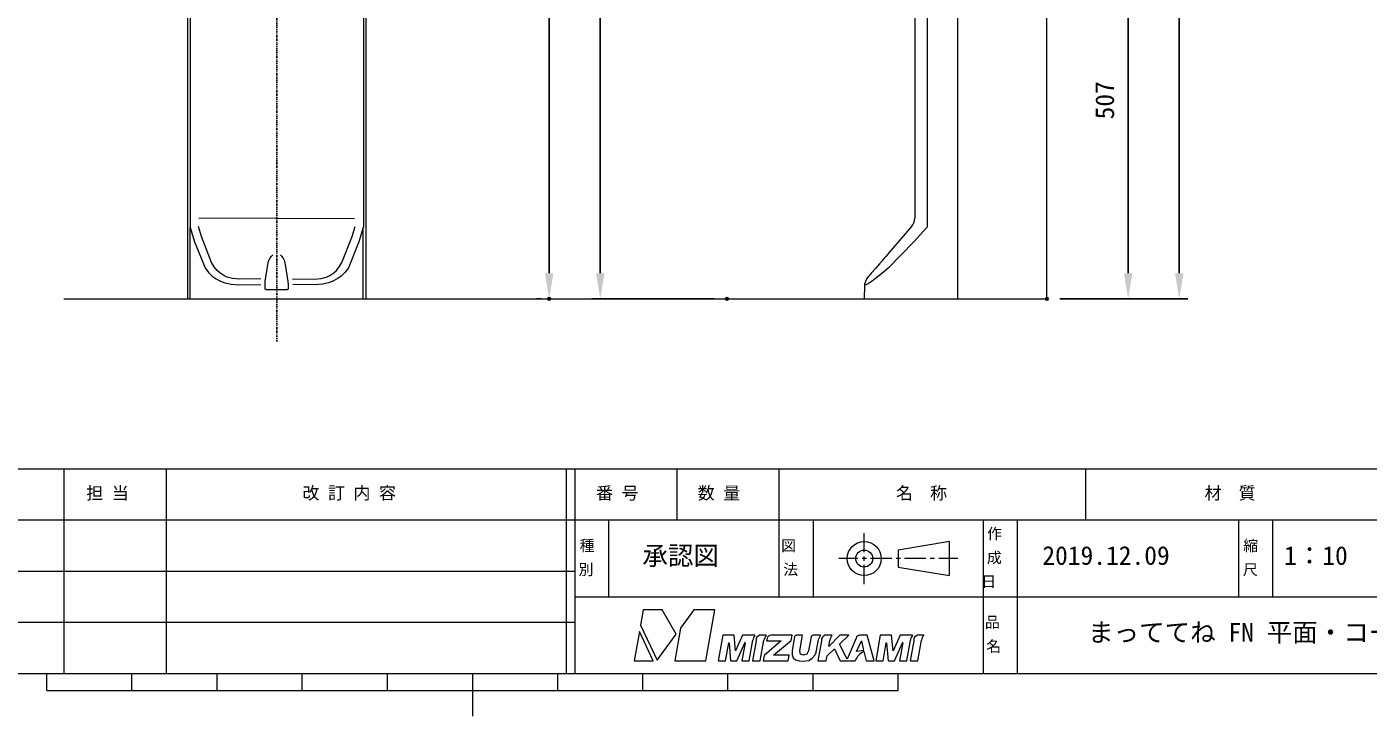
# Model space of a CAD drawing. Units: millimetres, scale not verified. Extents: x -203 to 203, y -143 to 143.
# Drawn here: x -52.4 to 105.2, y -143 to -62.1 of the extents above; entities that cross this region are included whole.
import ezdxf
from ezdxf.enums import TextEntityAlignment as Align

# ---------------------------------------------------------------- set-up
doc = ezdxf.new("R2010")
doc.units = ezdxf.units.MM
doc.header["$LTSCALE"] = 0.5
doc.header["$PDMODE"] = 32
doc.header["$PDSIZE"] = 0.3
doc.linetypes.add('USER1', pattern=[0.629921, 0.393701, -0.07874, 0.07874, -0.07874])
for name, color, linetype, lineweight in [('0-1_DIMENSION_LINES$02_DIMENSI', 1, 'Continuous', 25), ('0-3_DIMENSION_LINES$03_LINES', 7, 'Continuous', 18), ('0-4_DIMENSION_LINES$01_CENTER_', 7, 'USER1', 25), ('0-5_DIMENSION_LINES$04_SUB_LIN', 4, 'Continuous', 18), ('0-6_図面_FORMAT$03_TEXT', 7, 'Continuous', 18), ('0-7_図面_FORMAT$01_WAKU$OUT_LINE', 6, 'Continuous', 18), ('0-8_図面_FORMAT$01_WAKU$SUB_LINE', 7, 'Continuous', 18), ('0-9_図面_FORMAT$02_LOGO$01_MZ_LO', 7, 'Continuous', 18)]:
    doc.layers.add(name, color=color, linetype=linetype, lineweight=lineweight)
doc.layers.add('0-2_DEFPOINTS', color=7, linetype='Continuous')
doc.styles.add('ＭＳ ゴシック', font='')
doc.styles.get('ＭＳ ゴシック').set_extended_font_data('MS Gothic')

# ---------------------------------------------------------------- blocks, each defined once
blk = doc.blocks.new('D5')
at = {"layer": '0-1_DIMENSION_LINES$02_DIMENSI', "color": 7}
for p, q in [((551.746, 210.4), (576, 210.4)), ((574, 115), (574, 204.4)), ((557.92, 109), (576, 109))]:
    blk.add_line(p, q, dxfattribs=at)
for points in [[(575, 204.4), (573, 204.4), (574, 210.4)], [(573, 115), (575, 115), (574, 109)]]:
    blk.add_solid(points, dxfattribs=at)
at = {"layer": '0-2_DEFPOINTS'}
for p in [(548.746, 210.4), (574, 210.4), (554.92, 109)]:
    blk.add_point(p, dxfattribs=at)
at = {"layer": '0-1_DIMENSION_LINES$02_DIMENSI', "color": 7, "style": 'ＭＳ ゴシック'}
blk.add_text('507', height=4.399, rotation=90, dxfattribs=at).set_placement((572, 151.129), align=Align.BOTTOM_LEFT)
blk = doc.blocks.new('D6')
at = {"layer": '0-1_DIMENSION_LINES$02_DIMENSI', "color": 7}
for p, q in [((555.729, 285.4), (588, 285.4)), ((586, 115), (586, 279.4)), ((557.92, 109), (588, 109))]:
    blk.add_line(p, q, dxfattribs=at)
for points in [[(587, 279.4), (585, 279.4), (586, 285.4)], [(585, 115), (587, 115), (586, 109)]]:
    blk.add_solid(points, dxfattribs=at)
at = {"layer": '0-2_DEFPOINTS'}
for p in [(552.729, 285.4), (586, 285.4), (554.92, 109)]:
    blk.add_point(p, dxfattribs=at)
at = {"layer": '0-1_DIMENSION_LINES$02_DIMENSI', "color": 7, "style": 'ＭＳ ゴシック'}
blk.add_text('882', height=4.399, rotation=90, dxfattribs=at).set_placement((584, 188.629), align=Align.BOTTOM_LEFT)
blk = doc.blocks.new('D10')
at = {"layer": '0-1_DIMENSION_LINES$02_DIMENSI', "color": 7}
for p, q in [((474.007, 273.765), (448, 273.765)), ((450, 115), (450, 267.765)), ((476.78, 109), (448, 109))]:
    blk.add_line(p, q, dxfattribs=at)
for points in [[(451, 267.765), (449, 267.765), (450, 273.765)], [(449, 115), (451, 115), (450, 109)]]:
    blk.add_solid(points, dxfattribs=at)
at = {"layer": '0-2_DEFPOINTS'}
for p in [(450, 273.765), (477.007, 273.765), (479.78, 109)]:
    blk.add_point(p, dxfattribs=at)
at = {"layer": '0-1_DIMENSION_LINES$02_DIMENSI', "color": 7, "style": 'ＭＳ ゴシック'}
blk.add_text('825', height=4.399, rotation=90, dxfattribs=at).set_placement((448, 182.811), align=Align.BOTTOM_LEFT)
blk = doc.blocks.new('D11')
at = {"layer": '0-1_DIMENSION_LINES$02_DIMENSI', "color": 7}
for p, q in [((529.396, 302.8), (436, 302.8)), ((438, 296.8), (438, 115)), ((435, 109), (436, 109))]:
    blk.add_line(p, q, dxfattribs=at)
for points in [[(439, 296.8), (437, 296.8), (438, 302.8)], [(437, 115), (439, 115), (438, 109)]]:
    blk.add_solid(points, dxfattribs=at)
at = {"layer": '0-2_DEFPOINTS'}
for p in [(532.396, 302.8), (438, 109)]:
    blk.add_point(p, dxfattribs=at)
at = {"layer": '0-1_DIMENSION_LINES$02_DIMENSI', "color": 7, "style": 'ＭＳ ゴシック'}
blk.add_text('970', height=4.399, rotation=90, dxfattribs=at).set_placement((436, 197.329), align=Align.BOTTOM_LEFT)
blk = doc.blocks.new('_X92')
at = {"layer": '0-6_図面_FORMAT$03_TEXT', "style": 'ＭＳ ゴシック'}
for s, p in [('作', (540.875, 51.813)), ('成', (540.801, 46.191)), ('日', (539.482, 40.568))]:
    blk.add_text(s, height=2.566, dxfattribs=at).set_placement(p, align=Align.BOTTOM_LEFT)
blk = doc.blocks.new('_X91')
at = {"layer": '0-6_図面_FORMAT$03_TEXT', "style": 'ＭＳ ゴシック'}
for s, p in [('図', (492.487, 49.002)), ('法', (492.977, 43.38))]:
    blk.add_text(s, height=2.566, dxfattribs=at).set_placement(p, align=Align.BOTTOM_LEFT)
blk = doc.blocks.new('_X90')
at = {"layer": '0-6_図面_FORMAT$03_TEXT', "style": 'ＭＳ ゴシック'}
for s, p in [('種', (445.127, 49.002)), ('別', (444.903, 43.38))]:
    blk.add_text(s, height=2.566, dxfattribs=at).set_placement(p, align=Align.BOTTOM_LEFT)
blk = doc.blocks.new('_X89')
at = {"layer": '0-6_図面_FORMAT$03_TEXT', "style": 'ＭＳ ゴシック'}
for s, p in [('品', (540.35, 31.002)), ('名', (540.651, 25.38))]:
    blk.add_text(s, height=2.566, dxfattribs=at).set_placement(p, align=Align.BOTTOM_LEFT)
blk = doc.blocks.new('_X88')
at = {"layer": '0-6_図面_FORMAT$03_TEXT', "style": 'ＭＳ ゴシック'}
for s, p in [('縮', (601.025, 49.002)), ('尺', (600.952, 43.38))]:
    blk.add_text(s, height=2.566, dxfattribs=at).set_placement(p, align=Align.BOTTOM_LEFT)

msp = doc.modelspace()

# ---------------------------------------------------------------- linework, layer by layer
at = {"layer": '0-3_DIMENSION_LINES$03_LINES'}
for p, q in [((57, -94), (56.9978, 2.1)), ((45.9978, -93.4), (45.9978, -94))]:
    msp.add_line(p, q, dxfattribs=at)
for points in [[(-48, -94), (67.46, -94), (67.46, 21)], [(-33.8865, -40.4793), (-33.7144, -40.5512), (-33.6376, -40.6241), (-33.5933, -40.685), (-33.5439, -40.7923), (-33.5112, -40.9149), (-33.4879, -41.094), (-33.4828, -41.1686), (-33.4767, -41.3172), (-33.475, -41.6145), (-33.475, -94)], [(-12.1135, -40.4793), (-12.2856, -40.5512), (-12.3624, -40.6241), (-12.4067, -40.685), (-12.4561, -40.7923), (-12.4888, -40.9149), (-12.5121, -41.094), (-12.5172, -41.1686), (-12.5233, -41.3172), (-12.525, -41.6145), (-12.525, -94)], [(50.1898, -39.5144), (50.194, -39.7982), (50.2076, -40.7103), (50.3836, -41.4004), (50.7944, -41.8824), (51.4421, -42.1631), (51.5175, -42.1777), (51.7372, -42.2737), (51.8743, -42.437), (51.9307, -42.6701), (51.9307, -84.5393)], [(-24.8606, -91.6509), (-27.411, -91.6877), (-28.2003, -91.6236), (-28.8115, -91.4501), (-29.2312, -91.2532), (-29.6907, -90.9455), (-30.0044, -90.6615), (-30.3445, -90.2525), (-30.6608, -89.7204), (-31.8477, -86.6847), (-32.1979, -85.517)], [(-21.1394, -91.6509), (-18.589, -91.6877), (-17.7997, -91.6236), (-17.1885, -91.4501), (-16.7688, -91.2532), (-16.3093, -90.9455), (-15.9956, -90.6615), (-15.6555, -90.2525), (-15.3392, -89.7204), (-14.1523, -86.6847), (-13.8021, -85.517)], [(51.5643, -85.5215), (49.1226, -88.3302), (49.1198, -88.3336), (49.1097, -88.3456), (49.046, -88.4214), (48.9036, -88.5906), (48.7556, -88.7658), (48.544, -89.0156), (48.3606, -89.2311), (48.1095, -89.5247), (47.7983, -89.8866), (47.3352, -90.4233), (46.8704, -90.9624), (46.2772, -91.6509), (46.0386, -92.292), (46.03, -93.1141), (46.0258, -93.235)]]:
    msp.add_lwpolyline(points, dxfattribs=at)
for centre, radius, start, end in [((50.4307, -84.5392), 1.5, 319.08994, 359.99599), ((46.4978, -93.4), 0.5, 160.72612, 180)]:
    msp.add_arc(centre, radius, start, end, dxfattribs=at)
at = {"layer": '0-4_DIMENSION_LINES$01_CENTER_'}
msp.add_line((-23, -99), (-23, 8), dxfattribs=at)
at = {"layer": '0-5_DIMENSION_LINES$04_SUB_LIN'}
for p, q in [((-33.1782, -43.9871), (-33.1782, -85.5873)), ((-12.8218, -43.9871), (-12.8218, -85.5873)), ((53.3978, -43.9871), (53.3978, -85.5873)), ((-23, -84.528), (-32.1378, -84.5565)), ((-23, -84.528), (-13.8622, -84.5565)), ((-33.1612, -85.634), (-32.6562, -87.3254)), ((-33.1612, -94), (-33.1612, -85.634)), ((-32.6562, -87.3254), (-31.4167, -90.3631)), ((-31.4167, -90.3631), (-31.0094, -90.9149)), ((-31.0094, -90.9149), (-30.575, -91.3323)), ((-30.575, -91.3323), (-30.1788, -91.6176)), ((-30.1788, -91.6176), (-29.6079, -91.921)), ((-29.6079, -91.921), (-29.0947, -92.1118)), ((-29.0947, -92.1118), (-28.3592, -92.2775)), ((-28.3592, -92.2775), (-27.4204, -92.339)), ((-27.4204, -92.339), (-24.8842, -92.3062))]:
    msp.add_line(p, q, dxfattribs=at)
for points in [[(-12.8388, -94), (-12.8388, -85.634), (-13.3438, -87.3254), (-14.5833, -90.3631), (-14.9906, -90.9149), (-15.425, -91.3323), (-15.8212, -91.6176), (-16.3921, -91.921), (-16.9053, -92.1118), (-17.6408, -92.2775), (-18.5796, -92.339), (-21.1158, -92.3062)], [(53.3978, -85.5873), (53.3451, -85.634), (51.8146, -87.3254), (48.8716, -90.3631), (48.2138, -90.9149), (47.6964, -91.3323), (47.3284, -91.6176), (46.9173, -91.921), (46.64, -92.1118), (46.3665, -92.2775), (46.1936, -92.339), (46.0385, -92.3073)], [(-24.2595, -92.9), (-24.2859, -92.8973), (-24.3071, -92.891), (-24.3221, -92.8837), (-24.3387, -92.8718), (-24.3499, -92.8608), (-24.3601, -92.8464), (-24.3656, -92.8361), (-24.3688, -92.8269), (-24.3701, -92.8221), (-24.3719, -92.8139), (-24.3729, -92.8), (-24.3729, -92.3062), (-24.3515, -91.9785), (-24.0833, -90.2144), (-23.9494, -89.5767), (-23.7542, -89.177), (-23.615, -88.979), (-23.4538, -88.8305)], [(-21.7405, -92.9), (-21.7141, -92.8973), (-21.6929, -92.891), (-21.6779, -92.8837), (-21.6613, -92.8718), (-21.6501, -92.8608), (-21.6399, -92.8464), (-21.6344, -92.8361), (-21.6312, -92.8269), (-21.6299, -92.8221), (-21.6281, -92.8139), (-21.6271, -92.8), (-21.6271, -92.3062), (-21.6485, -91.9785), (-21.9167, -90.2144), (-22.0506, -89.5767), (-22.2458, -89.177), (-22.385, -88.979), (-22.5462, -88.8305)], [(-24.2605, -92.9016), (-24.2603, -92.901), (-24.2601, -92.9006), (-24.2599, -92.9003), (-24.2597, -92.9001), (-24.2595, -92.9), (-23, -92.9), (-21.7405, -92.9), (-21.7403, -92.9001), (-21.7401, -92.9003), (-21.7399, -92.9006), (-21.7397, -92.901), (-21.7395, -92.9016)]]:
    msp.add_lwpolyline(points, dxfattribs=at)
at = {"layer": '0-6_図面_FORMAT$03_TEXT'}
for p, q in [((46, -123.75), (46, -121.5)), ((46, -124.75), (46, -124.25)), ((45.25, -124.5), (43, -124.5)), ((46.25, -124.5), (45.75, -124.5)), ((46, -127.5), (46, -125.25)), ((49.25, -124.5), (46.75, -124.5)), ((50.25, -124.5), (49.75, -124.5)), ((53.25, -124.5), (50.75, -124.5)), ((54.25, -124.5), (53.75, -124.5)), ((57, -124.5), (54.75, -124.5))]:
    msp.add_line(p, q, dxfattribs=at)
msp.add_lwpolyline([(56, -122.5), (50, -123.5), (50, -125.5), (56, -126.5)], close=True, dxfattribs=at)
for radius in [2, 1]:
    msp.add_circle((46, -124.5), radius, dxfattribs=at)
at = {"layer": '0-7_図面_FORMAT$01_WAKU$OUT_LINE'}
for p, q in [((198, -114), (-198, -114)), ((11, -114), (11, -138)), ((12, -114), (12, -138)), ((198, -120), (-78, -120)), ((-198, -138), (198, -138)), ((-50, -140), (-50, -138)), ((-40, -140), (-40, -138)), ((-30, -140), (-30, -138)), ((-20, -140), (-20, -138)), ((-10, -140), (-10, -138)), ((0, -138), (0, -143)), ((10, -140), (10, -138)), ((20, -140), (20, -138)), ((30, -140), (30, -138)), ((40, -140), (40, -138)), ((50, -140), (50, -138)), ((-50, -140), (50, -140))]:
    msp.add_line(p, q, dxfattribs=at)
at = {"layer": '0-8_図面_FORMAT$01_WAKU$SUB_LINE'}
for p, q in [((-48, -114), (-48, -138)), ((-36, -114), (-36, -138)), ((24, -114), (24, -120)), ((36, -129), (36, -114)), ((72, -114), (72, -120)), ((16, -129), (16, -120)), ((40, -120), (40, -129)), ((60, -138), (60, -120)), ((64, -138), (64, -120)), ((90, -129), (90, -120)), ((94, -129), (94, -120)), ((12, -126), (-78, -126)), ((12, -129), (144, -129)), ((12, -132), (-78, -132))]:
    msp.add_line(p, q, dxfattribs=at)
at = {"layer": '0-9_図面_FORMAT$02_LOGO$01_MZ_LO'}
for p, q in [((37.5368, -133.5001), (35.0653, -133.5001)), ((46.3372, -133.5001), (45.4679, -133.5001)), ((40.3739, -135.4237), (40.3965, -135.3012)), ((40.3965, -135.3012), (40.3965, -135.3012)), ((40.2333, -135.7779), (40.2903, -135.6677))]:
    msp.add_line(p, q, dxfattribs=at)
for points in [[(23.9185, -133.3532), (22.2811, -130.5), (20.052, -130.5), (19.7334, -132.3069), (21.6797, -136.412)], [(28.4519, -130.5), (26.0068, -130.5), (24.423, -132.6639), (23.7466, -136.5), (27.394, -136.5)], [(18.994, -136.5), (21.2213, -136.5), (19.5978, -133.0758)], [(45.1097, -135.4167), (45.6797, -134.1656), (45.9339, -135.2805)]]:
    msp.add_lwpolyline(points, close=True, dxfattribs=at)
for points in [[(33.1643, -133.5221), (33.1564, -133.5001), (31.6973, -133.5001), (30.8813, -135.3254), (30.7128, -133.5001), (29.3797, -133.5001), (28.8508, -136.5), (29.7077, -136.5), (30.085, -134.3718), (30.1212, -134.3718), (30.3134, -136.5), (31.0307, -136.5), (31.9772, -134.3718)], [(34.4907, -133.528), (34.4785, -133.5001), (33.7311, -133.5001)], [(34.5924, -133.8998), (34.52, -134.1359), (36.248, -134.138), (34.2351, -135.8723), (34.125, -136.5), (37.0697, -136.5), (37.1838, -135.8537), (35.3578, -135.8512), (37.4305, -134.0987), (37.5368, -133.5001)], [(37.8062, -133.6918), (37.5241, -135.2886), (37.5207, -135.7942), (37.6572, -136.1388), (37.9298, -136.3967), (38.3411, -136.5181), (38.8134, -136.5486), (39.4797, -136.4487), (39.8948, -136.201), (40.2275, -135.7892)], [(39.7553, -133.6956), (39.4664, -135.331), (39.2624, -135.7153), (38.8631, -135.8509), (38.5099, -135.7132), (38.4414, -135.331), (38.7636, -133.5001), (38.0482, -133.5001)], [(40.8635, -133.5423), (40.8489, -133.5001), (40.7137, -133.5065), (40.0021, -133.5001)], [(40.3988, -135.2886), (40.6262, -134.0012), (40.8635, -133.5423)], [(42.2217, -133.528), (42.2092, -133.5001), (41.4125, -133.5001)], [(45.0487, -133.8322), (43.9945, -136.289), (43.107, -134.5303), (44.1923, -133.5001), (43.1434, -133.5001), (41.8365, -134.8052), (41.959, -134.0946)], [(45.9654, -135.4039), (46.2447, -136.5), (47.188, -136.5), (46.3372, -133.5001)], [(51.6741, -133.5221), (51.6663, -133.5001), (50.2071, -133.5001), (49.3912, -135.3254), (49.2227, -133.5001), (47.8896, -133.5001), (47.3606, -136.5), (48.2176, -136.5), (48.5948, -134.3718), (48.631, -134.3718), (48.8233, -136.5), (49.5406, -136.5), (50.4871, -134.3718)], [(53.0005, -133.528), (52.9883, -133.5001), (52.241, -133.5001)], [(32.0194, -134.3718), (31.6421, -136.5), (32.493, -136.5), (32.9191, -134.0808)], [(33.2994, -134.1367), (32.8831, -136.5), (33.7988, -136.5), (34.2223, -134.0946)], [(40.9871, -134.1367), (40.5715, -136.5), (41.5368, -136.5), (41.5384, -136.5), (41.5439, -136.5), (41.6443, -135.9188), (42.5284, -135.0795), (43.1843, -136.5), (44.9459, -136.5)], [(50.5292, -134.3718), (50.152, -136.5), (51.0029, -136.5), (51.429, -134.0808)], [(51.8093, -134.1367), (51.3929, -136.5), (52.3087, -136.5), (52.7322, -134.0946)]]:
    msp.add_lwpolyline(points, dxfattribs=at)
for centre, radius, start, end in [((33.7742, -134.1229), 0.8561, 135.436, 177.18162), ((33.898, -134.0779), 0.6015, 106.10853, 185.61083), ((35.2047, -134.2131), 0.9895, 136.18472, 173.12017), ((35.0741, -133.9901), 0.4901, 91.03463, 169.38909), ((38.0431, -133.7422), 0.2422, 88.80192, 167.99496), ((39.9968, -133.7469), 0.2469, 88.77298, 167.99431), ((41.5809, -134.073), 0.5972, 106.38228, 186.12371), ((42.933, -134.202), 0.9799, 136.54508, 173.70767), ((45.4594, -133.9198), 0.4199, 88.83548, 167.9571), ((52.2841, -134.1229), 0.8561, 135.436, 177.18162), ((52.4079, -134.0779), 0.6015, 106.10853, 185.61083), ((53.7145, -134.2131), 0.9895, 136.18472, 173.12017), ((31.9983, -134.363), 0.0228, 337.38667, 202.61333), ((39.5102, -135.2642), 0.8783, 332.65034, 349.54143), ((38.5515, -134.9606), 1.8762, 349.54143, 349.93236), ((46.8386, -137.2383), 2.0316, 115.4544, 158.69079), ((50.5082, -134.363), 0.0228, 337.38667, 202.61333), ((38.9196, -135.0984), 1.4791, 332.15939, 332.65034)]:
    msp.add_arc(centre, radius, start, end, dxfattribs=at)

# ---------------------------------------------------------------- block references
at = {"layer": '0-1_DIMENSION_LINES$02_DIMENSI', "xscale": 0.5, "yscale": 0.5}
for name in ['D11', 'D6', 'D10', 'D5']:
    msp.add_blockref(name, (-210, -148.5), dxfattribs=at)
at = {"layer": '0-6_図面_FORMAT$03_TEXT', "xscale": 0.5, "yscale": 0.5}
for name in ['_X92', '_X90', '_X91', '_X88', '_X89']:
    msp.add_blockref(name, (-210, -148.5), dxfattribs=at)

# ---------------------------------------------------------------- texts
at = {"layer": '0-6_図面_FORMAT$03_TEXT', "style": 'ＭＳ ゴシック'}
for s, height, p in [('担 当', 1.466, (-45.3714, -117.9799)), ('改 訂 内 容', 1.466, (-19.9835, -117.964)), ('番 号', 1.466, (14.5112, -117.9799)), ('数 量', 1.466, (26.4452, -117.9799)), ('名\u3000称', 1.466, (49.7337, -117.9799)), ('材\u3000質', 1.466, (85.975, -117.9799)), ('承認図', 2.199, (19.9406, -125.9023)), ('2019.12.09', 2.199, (66.9212, -125.8936)), ('1：10', 2.199, (95.3078, -125.9023)), ('まっててね FN 平面・コーナー兼用', 2.199, (72.2861, -134.9198))]:
    msp.add_text(s, height=height, dxfattribs=at).set_placement(p, align=Align.BOTTOM_LEFT)

doc.saveas('drawing.dxf')
